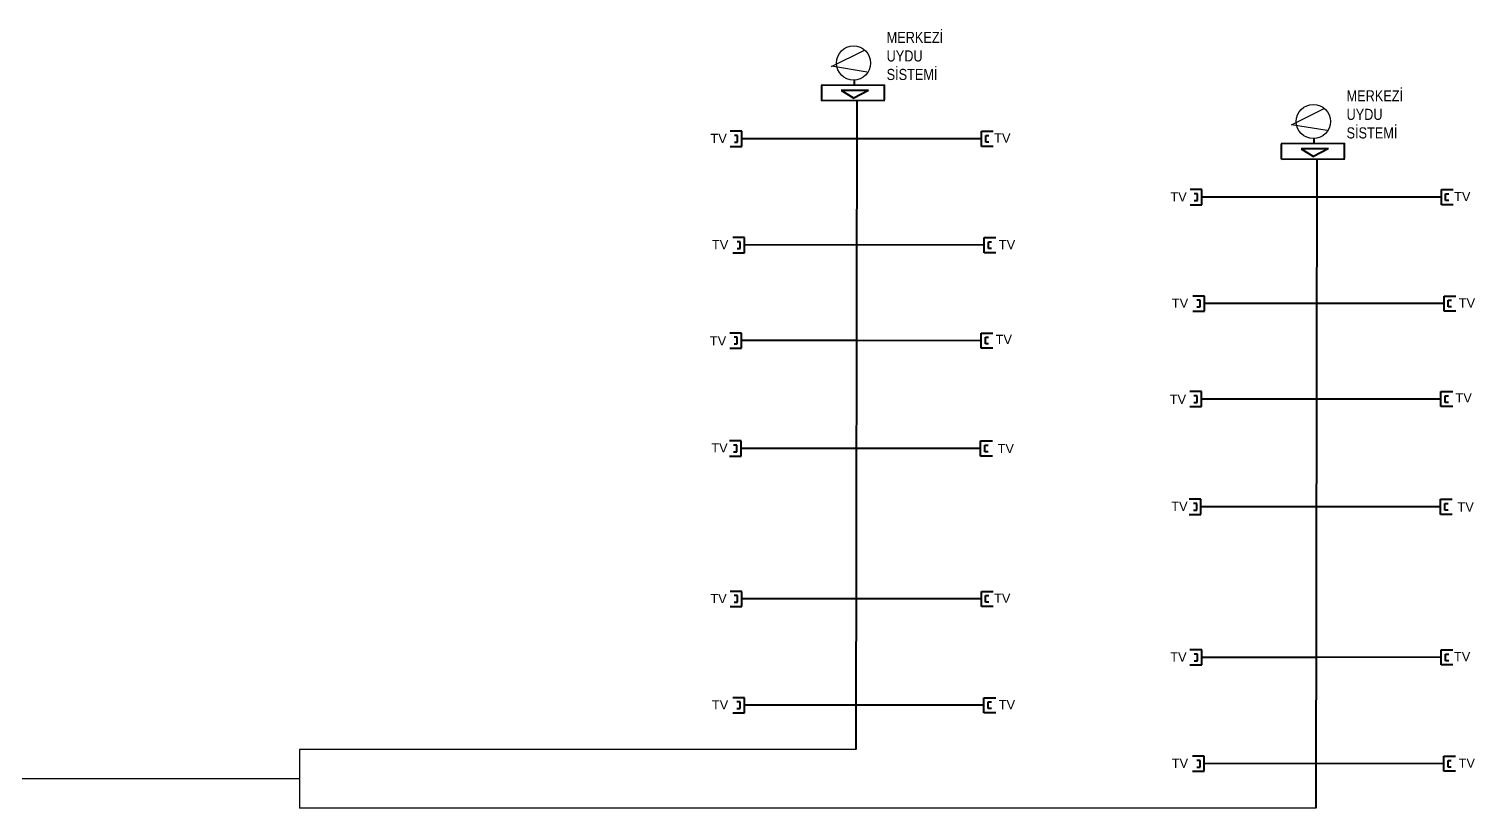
# Model space of a CAD drawing. Header units: millimetres. Extents: x -4402 to 30102, y 1696 to 6551.
# Drawn here: x -119 to 4165, y 4246 to 6551 of the extents above; entities that cross this region are included whole.
import ezdxf
from ezdxf.enums import TextEntityAlignment as Align

# ---------------------------------------------------------------- set-up
doc = ezdxf.new("R2010")
doc.units = ezdxf.units.MM
doc.layers.add('CEMAL AYAR  AYD. HAT', color=6, linetype='Continuous')
doc.layers.add('kolon semasi', color=7, linetype='Continuous', lineweight=40)
doc.styles.get("Standard").update_dxf_attribs({"font": 'arial.ttf'})

msp = doc.modelspace()

# ---------------------------------------------------------------- linework, layer by layer
at = {"color": 7, "true_color": 0xffffff}
for p, q in [((2258.8, 6440), (2355.8, 6488)), ((2258.8, 6441.5), (2364.2, 6424.5)), ((3621, 6267.1), (3718, 6315.2)), ((3621, 6268.6), (3726.4, 6251.6))]:
    msp.add_line(p, q, dxfattribs=at)
for centre in [(2323.8, 6450.1), (3686, 6277.2)]:
    msp.add_circle(centre, 50.7, dxfattribs=at)
at = {"layer": 'CEMAL AYAR  AYD. HAT', "color": 61, "linetype": 'ByBlock', "true_color": 0xedee99}
for p, q in [((2330.9, 4418.4), (683.2, 4418.4)), ((683.2, 4418.4), (683.2, 4332)), ((683.2, 4332), (-3916.8, 4332)), ((683.2, 4332), (683.2, 4245.5)), ((3693.2, 4245.5), (683.2, 4245.5))]:
    msp.add_line(p, q, dxfattribs=at)
at = {"layer": 'kolon semasi', "lineweight": 40}
for p, q in [((2416, 6385), (2228, 6384)), ((2229.5, 6338.7), (2229.5, 6383.6)), ((2326.3, 6384.2), (2326.5, 6398.7)), ((2415.7, 6341.1), (2415.7, 6385.9)), ((2368, 6368.9), (2287.6, 6368.7)), ((2287.7, 6368.9), (2324.4, 6346.4)), ((2367.9, 6368.9), (2324.4, 6346.4)), ((2416.9, 6339), (2229, 6338.1)), ((1993.1, 6248.3), (1958.4, 6248.3)), ((1980.5, 6235.7), (1971, 6235.7)), ((1971, 6216.1), (1980.5, 6216.1)), ((1980.5, 6216.1), (1980.5, 6235.7)), ((1993.1, 6203.5), (1993.1, 6248.3)), ((2702.7, 6203.5), (2702.7, 6248.3)), ((2702.7, 6248.3), (2737.5, 6248.3)), ((2715.4, 6216.1), (2715.4, 6235.7)), ((2715.4, 6235.7), (2724.9, 6235.7)), ((2724.9, 6216.1), (2715.4, 6216.1)), ((3778.2, 6212.1), (3590.2, 6211.2)), ((3688.5, 6211.3), (3688.7, 6225.8)), ((3777.9, 6168.2), (3777.9, 6213)), ((1958.4, 6203.5), (1993.1, 6203.5)), ((2737.5, 6203.5), (2702.7, 6203.5)), ((3591.7, 6165.8), (3591.7, 6210.7)), ((3730.2, 6196), (3649.8, 6195.9)), ((3649.9, 6196), (3686.6, 6173.6)), ((3730.1, 6196), (3686.6, 6173.5)), ((3779.1, 6166.2), (3591.2, 6165.2)), ((3355.4, 6075.5), (3320.6, 6075.5)), ((3342.7, 6062.8), (3333.2, 6062.8)), ((3333.2, 6043.2), (3342.7, 6043.2)), ((3342.7, 6043.2), (3342.7, 6062.8)), ((3355.4, 6030.6), (3355.4, 6075.5)), ((4065, 6030.6), (4065, 6075.5)), ((4065, 6075.5), (4099.7, 6075.5)), ((4077.6, 6043.2), (4077.6, 6062.8)), ((4077.6, 6062.8), (4087.1, 6062.8)), ((4087.1, 6043.2), (4077.6, 6043.2)), ((3320.6, 6030.6), (3355.4, 6030.6)), ((4099.7, 6030.6), (4065, 6030.6)), ((2000.9, 5933.7), (1966.2, 5933.7)), ((1988.3, 5921), (1978.8, 5921)), ((1988.3, 5901.5), (1988.3, 5921)), ((2000.9, 5888.8), (2000.9, 5933.7)), ((2710.6, 5888.8), (2710.6, 5933.7)), ((2710.6, 5933.7), (2745.3, 5933.7)), ((2723.2, 5901.5), (2723.2, 5921)), ((2723.2, 5921), (2732.7, 5921)), ((1966.2, 5888.8), (2000.9, 5888.8)), ((1978.8, 5901.5), (1988.3, 5901.5)), ((2745.3, 5888.8), (2710.6, 5888.8)), ((2732.7, 5901.5), (2723.2, 5901.5)), ((3363.2, 5760.8), (3328.4, 5760.8)), ((3350.5, 5748.2), (3341, 5748.2)), ((3350.5, 5728.6), (3350.5, 5748.2)), ((3363.2, 5716), (3363.2, 5760.8)), ((4072.8, 5716), (4072.8, 5760.8)), ((4072.8, 5760.8), (4107.5, 5760.8)), ((4085.4, 5728.6), (4085.4, 5748.2)), ((4085.4, 5748.2), (4094.9, 5748.2)), ((3328.4, 5716), (3363.2, 5716)), ((3341, 5728.6), (3350.5, 5728.6)), ((4107.5, 5716), (4072.8, 5716)), ((4094.9, 5728.6), (4085.4, 5728.6)), ((1992.1, 5651.1), (1957.3, 5651.1)), ((1979.4, 5638.5), (1969.9, 5638.5)), ((1969.9, 5618.9), (1979.4, 5618.9)), ((1979.4, 5618.9), (1979.4, 5638.5)), ((1992.1, 5606.3), (1992.1, 5651.1)), ((2701.7, 5606.3), (2701.7, 5651.1)), ((2701.7, 5651.1), (2736.4, 5651.1)), ((2714.3, 5618.9), (2714.3, 5638.5)), ((2714.3, 5638.5), (2723.8, 5638.5)), ((2723.8, 5618.9), (2714.3, 5618.9)), ((1957.3, 5606.3), (1992.1, 5606.3)), ((2736.4, 5606.3), (2701.7, 5606.3)), ((3354.3, 5478.3), (3319.5, 5478.3)), ((3341.7, 5465.6), (3332.2, 5465.6)), ((3332.2, 5446.1), (3341.7, 5446.1)), ((3341.7, 5446.1), (3341.7, 5465.6)), ((3354.3, 5433.4), (3354.3, 5478.3)), ((4063.9, 5433.4), (4063.9, 5478.3)), ((4063.9, 5478.3), (4098.7, 5478.3)), ((4076.5, 5446.1), (4076.5, 5465.6)), ((4076.5, 5465.6), (4086, 5465.6)), ((4086, 5446.1), (4076.5, 5446.1)), ((3319.5, 5433.4), (3354.3, 5433.4)), ((4098.7, 5433.4), (4063.9, 5433.4)), ((1990.7, 5332.2), (1956, 5332.2)), ((1978.1, 5319.5), (1968.6, 5319.5)), ((1978.1, 5299.9), (1978.1, 5319.5)), ((1990.7, 5287.3), (1990.7, 5332.2)), ((2700.3, 5287.3), (2700.3, 5332.2)), ((2700.3, 5332.2), (2735.1, 5332.2)), ((2713, 5299.9), (2713, 5319.5)), ((2713, 5319.5), (2722.5, 5319.5)), ((1956, 5287.3), (1990.7, 5287.3)), ((1968.6, 5299.9), (1978.1, 5299.9)), ((2735.1, 5287.3), (2700.3, 5287.3)), ((2722.5, 5299.9), (2713, 5299.9)), ((3352.9, 5159.3), (3318.2, 5159.3)), ((3340.3, 5146.7), (3330.8, 5146.7)), ((3340.3, 5127.1), (3340.3, 5146.7)), ((3352.9, 5114.4), (3352.9, 5159.3)), ((4062.6, 5114.4), (4062.6, 5159.3)), ((4062.6, 5159.3), (4097.3, 5159.3)), ((4075.2, 5127.1), (4075.2, 5146.7)), ((4075.2, 5146.7), (4084.7, 5146.7)), ((3318.2, 5114.4), (3352.9, 5114.4)), ((3330.8, 5127.1), (3340.3, 5127.1)), ((4097.3, 5114.4), (4062.6, 5114.4)), ((4084.7, 5127.1), (4075.2, 5127.1)), ((1992.8, 4886.7), (1958, 4886.7)), ((1992.8, 4841.9), (1992.8, 4886.7)), ((2702.4, 4841.9), (2702.4, 4886.7)), ((2702.4, 4886.7), (2737.1, 4886.7)), ((1958, 4841.9), (1992.8, 4841.9)), ((1980.1, 4874.1), (1970.6, 4874.1)), ((1970.6, 4854.5), (1980.1, 4854.5)), ((1980.1, 4854.5), (1980.1, 4874.1)), ((2737.1, 4841.9), (2702.4, 4841.9)), ((2715, 4854.5), (2715, 4874.1)), ((2715, 4874.1), (2724.5, 4874.1)), ((2724.5, 4854.5), (2715, 4854.5)), ((3355, 4713.8), (3320.2, 4713.8)), ((3355, 4669), (3355, 4713.8)), ((4064.6, 4669), (4064.6, 4713.8)), ((4064.6, 4713.8), (4099.3, 4713.8)), ((3342.3, 4701.2), (3332.9, 4701.2)), ((3332.9, 4681.6), (3342.3, 4681.6)), ((3342.3, 4681.6), (3342.3, 4701.2)), ((4077.2, 4681.6), (4077.2, 4701.2)), ((4077.2, 4701.2), (4086.7, 4701.2)), ((4086.7, 4681.6), (4077.2, 4681.6)), ((3320.2, 4669), (3355, 4669)), ((4099.3, 4669), (4064.6, 4669)), ((2000.6, 4572), (1965.8, 4572)), ((1987.9, 4559.4), (1978.5, 4559.4)), ((1987.9, 4539.8), (1987.9, 4559.4)), ((2000.6, 4527.2), (2000.6, 4572)), ((2710.2, 4527.2), (2710.2, 4572)), ((2710.2, 4572), (2744.9, 4572)), ((2722.8, 4539.8), (2722.8, 4559.4)), ((2722.8, 4559.4), (2732.3, 4559.4)), ((1965.8, 4527.2), (2000.6, 4527.2)), ((1978.5, 4539.8), (1987.9, 4539.8)), ((2744.9, 4527.2), (2710.2, 4527.2)), ((2732.3, 4539.8), (2722.8, 4539.8)), ((3362.8, 4399.2), (3328, 4399.2)), ((3350.2, 4386.5), (3340.7, 4386.5)), ((3350.2, 4367), (3350.2, 4386.5)), ((3362.8, 4354.3), (3362.8, 4399.2)), ((4072.4, 4354.3), (4072.4, 4399.2)), ((4072.4, 4399.2), (4107.2, 4399.2)), ((4085, 4367), (4085, 4386.5)), ((4085, 4386.5), (4094.5, 4386.5)), ((3328, 4354.3), (3362.8, 4354.3)), ((3340.7, 4367), (3350.2, 4367)), ((4107.2, 4354.3), (4072.4, 4354.3)), ((4094.5, 4367), (4085, 4367))]:
    msp.add_line(p, q, dxfattribs=at)
at = {"layer": 'kolon semasi', "color": 61, "lineweight": 40, "true_color": 0xedee99}
for p, q in [((2333.5, 6338.6), (2330.9, 4418.4)), ((2332.6, 6226), (1993.1, 6225.9)), ((2702.7, 6225.9), (2333.5, 6226.2)), ((3695.7, 6165.8), (3693.2, 4245.5)), ((3694.8, 6053.2), (3355.4, 6053)), ((4065, 6053), (3695.7, 6053.3)), ((2332.3, 5911.8), (2000.9, 5911.3)), ((2710.6, 5911.3), (2332.4, 5911.8)), ((3694.5, 5738.9), (3363.2, 5738.4)), ((4072.8, 5738.4), (3694.6, 5738.9)), ((2333.1, 5628.8), (1992.1, 5628.7)), ((2701.7, 5628.7), (2334.1, 5628.3)), ((3695.3, 5455.9), (3354.3, 5455.9)), ((4063.9, 5455.9), (3696.3, 5455.4)), ((2331.2, 5310), (1990.7, 5309.7)), ((2700.3, 5309.7), (2332.1, 5310)), ((3693.5, 5137.1), (3352.9, 5136.9)), ((4062.6, 5136.9), (3694.3, 5137.1)), ((2332.2, 4864.4), (1992.8, 4864.3)), ((2702.4, 4864.3), (2333.1, 4864.6)), ((3694.4, 4691.5), (3355, 4691.4)), ((4064.6, 4691.4), (3695.3, 4691.7)), ((2331.9, 4550.1), (2000.6, 4549.6)), ((2710.2, 4549.6), (2332, 4550.2)), ((3694.1, 4377.2), (3362.8, 4376.7)), ((4072.4, 4376.7), (3694.2, 4377.3))]:
    msp.add_line(p, q, dxfattribs=at)

# ---------------------------------------------------------------- texts
at = {"color": 7, "true_color": 0xffffff}
for p in [(1924.2, 6227.1), (2764.6, 6228.3), (3286.5, 6054.3), (4126.9, 6055.4), (1928.7, 5912.6), (2778.5, 5913), (3290.9, 5739.7), (4140.7, 5740.1), (1922.4, 5628), (2768.8, 5632.3), (3284.6, 5455.1), (4131, 5459.5), (1926.8, 5311.4), (2774.7, 5309.6), (3289.1, 5138.5), (4136.9, 5136.7), (1923.9, 4865.5), (2764.3, 4866.7), (3286.1, 4692.6), (4126.5, 4693.8), (1928.4, 4551), (2778.1, 4551.4), (3290.6, 4378.1), (4140.3, 4378.5)]:
    msp.add_text('TV', height=27.21, dxfattribs=at).set_placement(p, align=Align.MIDDLE)
at = {"color": 3, "lineweight": 40, "char_height": 32.89, "width": 219.889, "attachment_point": 1}
for insert in [(2421.8, 6542.5), (3784.1, 6369.6)]:
    msp.add_mtext('{\\fArial Narrow|b0|i0|c162|p34;MERKEZİ UYDU SİSTEMİ}', dxfattribs=dict(at, insert=insert))

doc.saveas('drawing.dxf')
